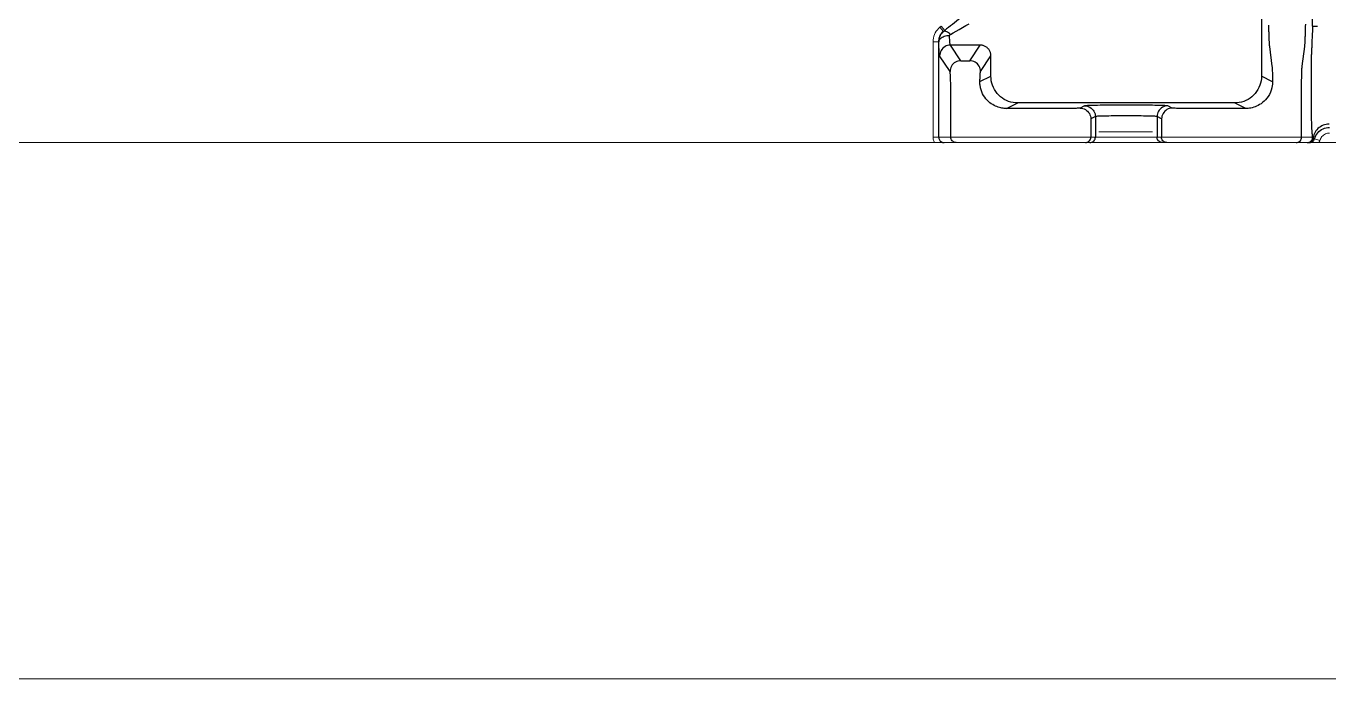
# Model space of a CAD drawing. Header units: millimetres. Extents: x 100 to 1590, y 100 to 694.
# Drawn here: x 1475.901 to 1480.456, y 498.831 to 501.113 of the extents above; entities that cross this region are included whole.
import ezdxf

# ---------------------------------------------------------------- set-up
doc = ezdxf.new("R2010")
doc.units = ezdxf.units.MM
for name, color, linetype, lineweight in [('DTM_CURVE', 7, 'Continuous', 9), ('OUTLINE', 6, 'Continuous', 9), ('PAREDE', 7, 'Continuous', 9)]:
    doc.layers.add(name, color=color, linetype=linetype, lineweight=lineweight)

msp = doc.modelspace()

# ---------------------------------------------------------------- linework, layer by layer
at = {"color": 9, "linetype": 'Continuous'}
for p, q in [((1480.2197, 502.0892), (1480.2197, 500.9378)), ((1480.3986, 501.1125), (1480.3986, 502.0916)), ((1479.1083, 501.0942), (1479.1082, 501.0942)), ((1479.1083, 501.0942), (1479.1126, 501.0979)), ((1480.2444, 501.1162), (1480.2446, 501.1077)), ((1480.3741, 501.1116), (1480.3743, 501.1201)), ((1480.398, 501.0954), (1480.3974, 501.0845)), ((1480.3982, 501.0997), (1480.398, 501.0954)), ((1480.3984, 501.103), (1480.3982, 501.0997)), ((1480.3985, 501.1053), (1480.3984, 501.103)), ((1480.3986, 501.1098), (1480.3985, 501.1085)), ((1480.3985, 501.1085), (1480.3985, 501.1073)), ((1480.3985, 501.1073), (1480.3985, 501.1062)), ((1480.3986, 501.1125), (1480.3986, 501.1111)), ((1480.3986, 501.1111), (1480.3986, 501.1098)), ((1479.0914, 501.0582), (1479.0916, 501.0581)), ((1480.3956, 501.049), (1480.3955, 501.0452)), ((1480.3958, 501.0531), (1480.3956, 501.049)), ((1480.3959, 501.0574), (1480.3958, 501.0531)), ((1480.3961, 501.0618), (1480.3959, 501.0574)), ((1480.3964, 501.0663), (1480.3961, 501.0618)), ((1480.3966, 501.0706), (1480.3964, 501.0663)), ((1480.3969, 501.0765), (1480.3966, 501.0706)), ((1480.3973, 501.0831), (1480.3969, 501.0765)), ((1480.3974, 501.0845), (1480.3973, 501.0831)), ((1479.131, 500.9543), (1479.0946, 501.0088)), ((1479.2365, 501.0463), (1479.1321, 501.0463)), ((1479.1685, 500.9917), (1479.1321, 501.0463)), ((1479.2001, 500.9917), (1479.2365, 501.0463)), ((1479.2376, 500.9543), (1479.2739, 501.0087)), ((1479.2739, 500.9378), (1479.2739, 501.0087)), ((1480.2476, 501.0411), (1480.2565, 500.9722)), ((1480.3951, 501.0173), (1480.395, 501.0137)), ((1480.395, 500.8013), (1480.395, 501.0137)), ((1480.3952, 501.0311), (1480.3951, 501.0277)), ((1480.3951, 501.0277), (1480.3951, 501.0243)), ((1480.3951, 501.0243), (1480.3951, 501.0208)), ((1480.3951, 501.0208), (1480.3951, 501.0173)), ((1480.3953, 501.0379), (1480.3952, 501.0345)), ((1480.3952, 501.0345), (1480.3952, 501.0311)), ((1480.3954, 501.0415), (1480.3953, 501.0379)), ((1480.3955, 501.0452), (1480.3954, 501.0415)), ((1479.1685, 500.9917), (1479.2001, 500.9917)), ((1479.2355, 500.9186), (1479.2739, 500.9378)), ((1480.2584, 500.9185), (1480.2197, 500.9378)), ((1479.1335, 500.7243), (1479.1335, 500.8794)), ((1480.3601, 500.7243), (1480.3601, 500.8998)), ((1479.3289, 500.8247), (1479.3676, 500.8441)), ((1480.126, 500.8441), (1479.3676, 500.8441)), ((1479.6016, 500.834), (1479.5856, 500.826)), ((1479.908, 500.826), (1479.892, 500.834)), ((1480.1647, 500.8247), (1479.9772, 500.8247)), ((1480.1647, 500.8247), (1480.126, 500.8441)), ((1479.6391, 500.7965), (1479.6231, 500.7885)), ((1479.6231, 500.7885), (1479.6231, 500.7243)), ((1479.6391, 500.7965), (1479.6391, 500.7243)), ((1479.8546, 500.7965), (1479.8546, 500.7243)), ((1479.8705, 500.7885), (1479.8546, 500.7965)), ((1479.8705, 500.7885), (1479.8705, 500.7243)), ((1480.3951, 500.7946), (1480.395, 500.8013)), ((1480.3952, 500.788), (1480.3951, 500.7946)), ((1480.3952, 500.7831), (1480.3952, 500.788)), ((1480.3953, 500.7781), (1480.3952, 500.7831)), ((1480.3955, 500.773), (1480.3953, 500.7781)), ((1480.3956, 500.7679), (1480.3955, 500.773)), ((1480.3957, 500.7644), (1480.3956, 500.7679)), ((1480.3959, 500.7609), (1480.3957, 500.7644)), ((1480.396, 500.7572), (1480.3959, 500.7609)), ((1479.8893, 500.7056), (1479.886, 500.7059)), ((1480.3822, 500.7056), (1480.3852, 500.7058))]:
    msp.add_line(p, q, dxfattribs=at)
at = {"color": 7, "linetype": 'Continuous'}
for p, q in [((1479.1082, 501.0942), (1479.1126, 501.0979)), ((1479.0914, 500.7243), (1479.0914, 501.0582))]:
    msp.add_line(p, q, dxfattribs=at)
for points in [[(1479.1761, 501.1479), (1479.1686, 501.1417), (1479.1611, 501.1357), (1479.1538, 501.1299), (1479.1465, 501.1243), (1479.1393, 501.1188), (1479.1323, 501.1135), (1479.1255, 501.1083), (1479.119, 501.1031), (1479.1126, 501.0979)], [(1479.1082, 501.0942), (1479.1049, 501.0911), (1479.1018, 501.0877), (1479.0991, 501.0841), (1479.0968, 501.0802), (1479.0949, 501.076), (1479.0934, 501.0717), (1479.0923, 501.0673), (1479.0916, 501.0628), (1479.0914, 501.0582)], [(1480.4049, 500.7188), (1480.4071, 500.7245), (1480.4097, 500.73), (1480.4129, 500.735), (1480.4165, 500.7396), (1480.4205, 500.7438), (1480.425, 500.7475), (1480.4298, 500.7508), (1480.435, 500.7536), (1480.4405, 500.7558), (1480.4462, 500.7574), (1480.4521, 500.7584), (1480.458, 500.7587)], [(1479.0914, 500.7243), (1479.0915, 500.7218), (1479.092, 500.7194), (1479.0928, 500.7171), (1479.0939, 500.7149), (1479.0953, 500.7129), (1479.0969, 500.7111), (1479.0987, 500.7095), (1479.1007, 500.7081), (1479.1029, 500.707), (1479.1052, 500.7062), (1479.1076, 500.7057), (1479.1101, 500.7056)], [(1480.3869, 500.7056), (1480.389, 500.7057), (1480.3911, 500.706), (1480.3932, 500.7066), (1480.3951, 500.7074), (1480.3969, 500.7084), (1480.3986, 500.7096), (1480.4001, 500.7109), (1480.4014, 500.7123), (1480.4026, 500.7139), (1480.4035, 500.7155), (1480.4043, 500.7171), (1480.4049, 500.7188)]]:
    msp.add_lwpolyline(points, dxfattribs=at)
at = {"color": 9, "linetype": 'Continuous'}
for points in [[(1479.0916, 501.0581), (1479.0918, 501.0627), (1479.0925, 501.0672), (1479.0935, 501.0717), (1479.095, 501.076), (1479.097, 501.0801), (1479.0993, 501.084), (1479.1019, 501.0877), (1479.105, 501.0911), (1479.1083, 501.0942)], [(1479.1323, 501.084), (1479.1289, 501.0868), (1479.1257, 501.0892), (1479.1225, 501.0913), (1479.1194, 501.093), (1479.1166, 501.0942), (1479.1141, 501.0949), (1479.1118, 501.0951), (1479.1099, 501.0949), (1479.1083, 501.0942)], [(1479.1323, 501.084), (1479.1421, 501.0895), (1479.1524, 501.0953), (1479.1631, 501.1015), (1479.1744, 501.1078), (1479.1861, 501.1144), (1479.1984, 501.1212)], [(1480.2446, 501.1077), (1480.2448, 501.0993), (1480.2449, 501.0952), (1480.245, 501.0911), (1480.2451, 501.0871), (1480.2452, 501.0833), (1480.2453, 501.0795), (1480.2455, 501.0759), (1480.2456, 501.0724), (1480.2457, 501.069), (1480.2459, 501.0658), (1480.246, 501.0628), (1480.2462, 501.06), (1480.2463, 501.0573), (1480.2465, 501.0548), (1480.2466, 501.0525), (1480.2468, 501.0504), (1480.2469, 501.0484), (1480.247, 501.0466), (1480.2472, 501.045), (1480.2473, 501.0435), (1480.2474, 501.0422), (1480.2476, 501.0411)], [(1480.3621, 500.9722), (1480.371, 501.0411), (1480.3712, 501.0422), (1480.3713, 501.0435), (1480.3714, 501.0449), (1480.3716, 501.0465), (1480.3717, 501.0482), (1480.3718, 501.0501), (1480.372, 501.0522), (1480.3721, 501.0545), (1480.3723, 501.057), (1480.3724, 501.0596), (1480.3726, 501.0625), (1480.3727, 501.0654), (1480.3729, 501.0686), (1480.373, 501.0719), (1480.3731, 501.0754), (1480.3733, 501.079), (1480.3734, 501.0828), (1480.3735, 501.0866), (1480.3736, 501.0906), (1480.3737, 501.0947), (1480.3738, 501.0988), (1480.3739, 501.1031), (1480.374, 501.1073), (1480.3741, 501.1116)], [(1480.3985, 501.1062), (1480.3985, 501.1058), (1480.3985, 501.1053)], [(1480.3986, 501.1125), (1480.3993, 501.1125), (1480.4157, 501.1125)], [(1479.1291, 501.0791), (1479.1243, 501.0789), (1479.1195, 501.0783), (1479.115, 501.0774), (1479.1106, 501.0761), (1479.1066, 501.0746), (1479.103, 501.0728), (1479.0997, 501.0707), (1479.097, 501.0685), (1479.0948, 501.066), (1479.0931, 501.0635), (1479.092, 501.0608), (1479.0916, 501.0581)], [(1479.0946, 501.0088), (1479.0943, 501.0096), (1479.0941, 501.011), (1479.0938, 501.0131), (1479.0935, 501.0158), (1479.0932, 501.0192), (1479.0929, 501.0232), (1479.0927, 501.0278), (1479.0924, 501.033), (1479.0922, 501.0386), (1479.092, 501.0447), (1479.0918, 501.0512), (1479.0916, 501.0581)], [(1479.1291, 501.0791), (1479.1291, 501.0798), (1479.1292, 501.0804), (1479.1294, 501.081), (1479.1297, 501.0815), (1479.1301, 501.0821), (1479.1305, 501.0826), (1479.131, 501.0831), (1479.1316, 501.0836), (1479.1323, 501.084)], [(1479.1321, 501.0463), (1479.1318, 501.0468), (1479.1315, 501.0477), (1479.1312, 501.0491), (1479.1309, 501.051), (1479.1307, 501.0532), (1479.1304, 501.0559), (1479.1301, 501.0589), (1479.1299, 501.0623), (1479.1297, 501.0661), (1479.1295, 501.0701), (1479.1293, 501.0745), (1479.1291, 501.0791)], [(1479.1321, 501.0463), (1479.1272, 501.0459), (1479.1224, 501.045), (1479.1178, 501.0434), (1479.1134, 501.0412), (1479.1093, 501.0385), (1479.1057, 501.0353), (1479.1024, 501.0316), (1479.0997, 501.0275), (1479.0975, 501.0231), (1479.0959, 501.0185), (1479.095, 501.0137), (1479.0946, 501.0088)], [(1479.2739, 501.0087), (1479.2738, 501.0109), (1479.2736, 501.0132), (1479.2733, 501.0155), (1479.2728, 501.0179), (1479.2721, 501.0203), (1479.2712, 501.0227), (1479.2702, 501.0251), (1479.269, 501.0274), (1479.2676, 501.0297), (1479.2661, 501.0318), (1479.2644, 501.0339), (1479.2625, 501.0358), (1479.2606, 501.0375), (1479.2585, 501.0391), (1479.2564, 501.0406), (1479.2542, 501.0419), (1479.2519, 501.043), (1479.2496, 501.0439), (1479.2473, 501.0447), (1479.2451, 501.0453), (1479.2428, 501.0457), (1479.2406, 501.046), (1479.2385, 501.0462), (1479.2365, 501.0463)], [(1479.1685, 500.9917), (1479.1636, 500.9914), (1479.1588, 500.9904), (1479.1542, 500.9888), (1479.1498, 500.9867), (1479.1457, 500.9839), (1479.142, 500.9807), (1479.1388, 500.977), (1479.136, 500.973), (1479.1339, 500.9686), (1479.1323, 500.9639), (1479.1313, 500.9591), (1479.131, 500.9543)], [(1479.2376, 500.9543), (1479.2373, 500.9591), (1479.2363, 500.9639), (1479.2347, 500.9686), (1479.2326, 500.973), (1479.2298, 500.977), (1479.2266, 500.9807), (1479.2229, 500.9839), (1479.2188, 500.9867), (1479.2145, 500.9888), (1479.2098, 500.9904), (1479.205, 500.9914), (1479.2001, 500.9917)], [(1480.2565, 500.9722), (1480.2568, 500.9701), (1480.257, 500.9673), (1480.2572, 500.9641), (1480.2574, 500.9602), (1480.2576, 500.9558), (1480.2578, 500.9511), (1480.2579, 500.946), (1480.2581, 500.9406), (1480.2582, 500.9352), (1480.2583, 500.9297), (1480.2583, 500.9241), (1480.2584, 500.9185)], [(1480.3601, 500.8998), (1480.3601, 500.9064), (1480.3602, 500.9128), (1480.3602, 500.9191), (1480.3603, 500.9253), (1480.3604, 500.9314), (1480.3605, 500.9372), (1480.3606, 500.9428), (1480.3607, 500.948), (1480.3609, 500.9529), (1480.3611, 500.9573), (1480.3612, 500.9613), (1480.3614, 500.9648), (1480.3616, 500.9678), (1480.3618, 500.9703), (1480.3621, 500.9722)], [(1479.1335, 500.8794), (1479.1335, 500.8855), (1479.1335, 500.8915), (1479.1334, 500.8975), (1479.1333, 500.9035), (1479.1333, 500.9095), (1479.1332, 500.9153), (1479.1331, 500.9208), (1479.1329, 500.926), (1479.1328, 500.9309), (1479.1326, 500.9354), (1479.1324, 500.9395), (1479.1322, 500.9431), (1479.132, 500.9463), (1479.1318, 500.9489), (1479.1316, 500.951), (1479.1314, 500.9526), (1479.1312, 500.9537), (1479.131, 500.9543)], [(1479.2355, 500.9186), (1479.2356, 500.9214), (1479.2356, 500.9241), (1479.2357, 500.9267), (1479.2358, 500.9294), (1479.2359, 500.9319), (1479.236, 500.9344), (1479.2361, 500.9368), (1479.2362, 500.9391), (1479.2363, 500.9412), (1479.2364, 500.9432), (1479.2365, 500.9451), (1479.2366, 500.9468), (1479.2367, 500.9483), (1479.2368, 500.9496), (1479.2369, 500.9508), (1479.2371, 500.9517), (1479.2372, 500.9525), (1479.2373, 500.9532), (1479.2374, 500.9537), (1479.2375, 500.9541), (1479.2376, 500.9543)], [(1479.2394, 500.8905), (1479.2385, 500.8937), (1479.2377, 500.8969), (1479.237, 500.9), (1479.2364, 500.9032), (1479.236, 500.9064), (1479.2357, 500.9095), (1479.2355, 500.9126), (1479.2355, 500.9156), (1479.2355, 500.9186)], [(1479.3676, 500.8441), (1479.3594, 500.8444), (1479.3513, 500.8455), (1479.3433, 500.8473), (1479.3356, 500.8498), (1479.328, 500.8529), (1479.3208, 500.8567), (1479.3139, 500.8611), (1479.3074, 500.866), (1479.3013, 500.8716), (1479.2958, 500.8776), (1479.2909, 500.8841), (1479.2865, 500.891), (1479.2827, 500.8982), (1479.2796, 500.9058), (1479.2771, 500.9136), (1479.2753, 500.9215), (1479.2742, 500.9296), (1479.2739, 500.9378)], [(1480.2197, 500.9378), (1480.2194, 500.9296), (1480.2183, 500.9215), (1480.2165, 500.9136), (1480.2141, 500.9058), (1480.2109, 500.8982), (1480.2071, 500.891), (1480.2028, 500.8841), (1480.1978, 500.8776), (1480.1923, 500.8716), (1480.1862, 500.866), (1480.1797, 500.8611), (1480.1729, 500.8567), (1480.1656, 500.8529), (1480.1581, 500.8498), (1480.1503, 500.8473), (1480.1423, 500.8455), (1480.1342, 500.8444), (1480.126, 500.8441)], [(1480.2584, 500.9185), (1480.2584, 500.9162), (1480.2583, 500.9139), (1480.2582, 500.9117), (1480.2581, 500.9095), (1480.2578, 500.9073), (1480.2575, 500.9051)], [(1479.3289, 500.8247), (1479.3249, 500.8248), (1479.3208, 500.8251), (1479.3166, 500.8255), (1479.3124, 500.8262), (1479.308, 500.8271), (1479.3035, 500.8282), (1479.299, 500.8296), (1479.2944, 500.8313), (1479.2897, 500.8333), (1479.2849, 500.8357), (1479.2801, 500.8384), (1479.2753, 500.8415), (1479.2705, 500.8451), (1479.2658, 500.8491), (1479.2612, 500.8536), (1479.2567, 500.8586), (1479.2525, 500.8641), (1479.2485, 500.8701), (1479.245, 500.8765), (1479.2419, 500.8833), (1479.2394, 500.8905)], [(1480.2575, 500.9051), (1480.256, 500.8969), (1480.2537, 500.8889), (1480.2508, 500.8813), (1480.2473, 500.874), (1480.2432, 500.8672), (1480.2387, 500.8609), (1480.2339, 500.8552), (1480.2289, 500.8501), (1480.2237, 500.8456), (1480.2185, 500.8416), (1480.2132, 500.8382), (1480.2079, 500.8353), (1480.2027, 500.8328), (1480.1976, 500.8307), (1480.1926, 500.829), (1480.1877, 500.8276), (1480.1829, 500.8265), (1480.1782, 500.8257), (1480.1736, 500.8252), (1480.1691, 500.8248), (1480.1647, 500.8247)], [(1479.5856, 500.826), (1479.5852, 500.8259), (1479.5843, 500.8258), (1479.5829, 500.8257), (1479.5809, 500.8256), (1479.5784, 500.8255), (1479.5753, 500.8254), (1479.5717, 500.8253), (1479.5675, 500.8252), (1479.5629, 500.8251), (1479.5579, 500.825), (1479.5524, 500.825), (1479.5468, 500.8249), (1479.5408, 500.8249), (1479.5347, 500.8248), (1479.5286, 500.8248), (1479.5226, 500.8248), (1479.5166, 500.8247), (1479.3289, 500.8247)], [(1479.5856, 500.826), (1479.5905, 500.8257), (1479.5953, 500.8247), (1479.5999, 500.8231), (1479.6043, 500.821), (1479.6084, 500.8182), (1479.6121, 500.815), (1479.6153, 500.8113), (1479.618, 500.8073), (1479.6202, 500.8029), (1479.6218, 500.7982), (1479.6228, 500.7934), (1479.6231, 500.7885)], [(1479.892, 500.834), (1479.891, 500.8342), (1479.889, 500.8344), (1479.8859, 500.8346), (1479.8818, 500.8348), (1479.8767, 500.835), (1479.8707, 500.8352), (1479.8638, 500.8354), (1479.856, 500.8356), (1479.8475, 500.8357), (1479.8383, 500.8359), (1479.8284, 500.836), (1479.8179, 500.8361), (1479.8069, 500.8362), (1479.7954, 500.8363), (1479.7836, 500.8364), (1479.7716, 500.8364), (1479.7592, 500.8364), (1479.7469, 500.8364), (1479.7346, 500.8364), (1479.7222, 500.8364), (1479.7102, 500.8364), (1479.6984, 500.8363), (1479.6868, 500.8362), (1479.6758, 500.8361), (1479.6654, 500.836), (1479.6554, 500.8359), (1479.6462, 500.8357), (1479.6376, 500.8356), (1479.6298, 500.8354), (1479.6229, 500.8352), (1479.6169, 500.835), (1479.6118, 500.8348), (1479.6077, 500.8346), (1479.6046, 500.8344), (1479.6026, 500.8342), (1479.6016, 500.834)], [(1479.6016, 500.834), (1479.6065, 500.8337), (1479.6113, 500.8327), (1479.6159, 500.8311), (1479.6203, 500.829), (1479.6244, 500.8262), (1479.6281, 500.823), (1479.6313, 500.8193), (1479.634, 500.8152), (1479.6362, 500.8108), (1479.6378, 500.8062), (1479.6387, 500.8014), (1479.6391, 500.7965)], [(1479.892, 500.834), (1479.8871, 500.8337), (1479.8823, 500.8327), (1479.8777, 500.8311), (1479.8733, 500.829), (1479.8692, 500.8262), (1479.8655, 500.823), (1479.8623, 500.8193), (1479.8596, 500.8152), (1479.8574, 500.8108), (1479.8558, 500.8062), (1479.8549, 500.8014), (1479.8546, 500.7965)], [(1479.908, 500.826), (1479.9031, 500.8257), (1479.8983, 500.8247), (1479.8937, 500.8231), (1479.8893, 500.821), (1479.8852, 500.8182), (1479.8815, 500.815), (1479.8783, 500.8113), (1479.8756, 500.8073), (1479.8734, 500.8029), (1479.8718, 500.7982), (1479.8709, 500.7934), (1479.8705, 500.7885)], [(1479.9772, 500.8247), (1479.9713, 500.8248), (1479.9654, 500.8248), (1479.9594, 500.8248), (1479.9533, 500.8248), (1479.9474, 500.8249), (1479.9417, 500.825), (1479.9363, 500.825), (1479.9312, 500.8251), (1479.9265, 500.8252), (1479.9223, 500.8253), (1479.9186, 500.8254), (1479.9155, 500.8255), (1479.9129, 500.8256), (1479.9108, 500.8257), (1479.9093, 500.8258), (1479.9084, 500.8259), (1479.908, 500.826)], [(1479.8546, 500.7965), (1479.8538, 500.7967), (1479.8523, 500.7969), (1479.85, 500.7971), (1479.8469, 500.7974), (1479.8432, 500.7975), (1479.8387, 500.7977), (1479.8336, 500.7979), (1479.8278, 500.7981), (1479.8215, 500.7982), (1479.8146, 500.7984), (1479.8073, 500.7985), (1479.7995, 500.7986), (1479.7913, 500.7987), (1479.7828, 500.7988), (1479.7741, 500.7989), (1479.7651, 500.7989), (1479.756, 500.7989), (1479.7468, 500.7989), (1479.7377, 500.7989), (1479.7286, 500.7989), (1479.7196, 500.7989), (1479.7109, 500.7988), (1479.7024, 500.7987), (1479.6942, 500.7986), (1479.6864, 500.7985), (1479.6791, 500.7984), (1479.6722, 500.7982), (1479.6659, 500.7981), (1479.6601, 500.7979), (1479.655, 500.7977), (1479.6505, 500.7976), (1479.6467, 500.7974), (1479.6436, 500.7971), (1479.6413, 500.7969), (1479.6398, 500.7967), (1479.6391, 500.7965)], [(1480.3989, 500.7243), (1480.3988, 500.725), (1480.3987, 500.7257), (1480.3985, 500.7265), (1480.3984, 500.7273), (1480.3983, 500.7283), (1480.3982, 500.7293), (1480.398, 500.7305), (1480.3979, 500.7317), (1480.3978, 500.7331), (1480.3976, 500.7346), (1480.3974, 500.7362), (1480.3973, 500.7379), (1480.3971, 500.7397), (1480.397, 500.7416), (1480.3969, 500.7436), (1480.3967, 500.7455), (1480.3966, 500.7475), (1480.3965, 500.7495), (1480.3963, 500.7515), (1480.3962, 500.7534), (1480.396, 500.7572)], [(1480.4565, 500.7701), (1480.4511, 500.7698), (1480.4458, 500.769), (1480.4405, 500.7677), (1480.4354, 500.766), (1480.4305, 500.7637), (1480.4258, 500.761), (1480.4215, 500.7579), (1480.4174, 500.7544), (1480.4137, 500.7506), (1480.4104, 500.7464), (1480.4075, 500.742), (1480.4051, 500.7373), (1480.4032, 500.7324), (1480.4017, 500.7273), (1480.4008, 500.7222)], [(1479.1522, 500.7056), (1479.149, 500.7059), (1479.1458, 500.7067), (1479.1429, 500.7081), (1479.1402, 500.71), (1479.1379, 500.7123), (1479.136, 500.7149), (1479.1346, 500.7179), (1479.1338, 500.7211), (1479.1335, 500.7243)], [(1479.6043, 500.7056), (1479.6076, 500.7059), (1479.6107, 500.7067), (1479.6137, 500.7081), (1479.6164, 500.71), (1479.6187, 500.7123), (1479.6206, 500.7149), (1479.6219, 500.7179), (1479.6228, 500.7211), (1479.6231, 500.7243)], [(1479.6203, 500.7056), (1479.6236, 500.7059), (1479.6267, 500.7067), (1479.6297, 500.7081), (1479.6324, 500.71), (1479.6347, 500.7123), (1479.6365, 500.7149), (1479.6379, 500.7179), (1479.6388, 500.7211), (1479.6391, 500.7243)], [(1479.8733, 500.7056), (1479.87, 500.7059), (1479.8669, 500.7067), (1479.8639, 500.7081), (1479.8612, 500.71), (1479.8589, 500.7123), (1479.8571, 500.7149), (1479.8557, 500.7179), (1479.8548, 500.7211), (1479.8546, 500.7243)], [(1479.886, 500.7059), (1479.8829, 500.7067), (1479.8799, 500.7081), (1479.8772, 500.71), (1479.8749, 500.7123), (1479.873, 500.7149), (1479.8717, 500.7179), (1479.8708, 500.7211), (1479.8705, 500.7243)], [(1480.3414, 500.7056), (1480.3446, 500.7059), (1480.3478, 500.7067), (1480.3508, 500.7081), (1480.3534, 500.71), (1480.3557, 500.7123), (1480.3576, 500.7149), (1480.359, 500.7179), (1480.3598, 500.7211), (1480.3601, 500.7243)], [(1480.3801, 500.7056), (1480.3834, 500.7059), (1480.3865, 500.7067), (1480.3895, 500.7081), (1480.3922, 500.71), (1480.3945, 500.7123), (1480.3964, 500.7149), (1480.3977, 500.7179), (1480.3986, 500.7211), (1480.3989, 500.7243)], [(1480.3852, 500.7058), (1480.3881, 500.7065), (1480.3909, 500.7077), (1480.3935, 500.7094), (1480.3957, 500.7114), (1480.3976, 500.7137), (1480.3991, 500.7164), (1480.4002, 500.7192), (1480.4008, 500.7222)], [(1480.3989, 500.7243), (1480.3991, 500.724), (1480.3993, 500.7238), (1480.3995, 500.7235)], [(1480.3995, 500.7235), (1480.3999, 500.7231), (1480.4001, 500.7229), (1480.4003, 500.7227), (1480.4005, 500.7224), (1480.4008, 500.7222)], [(1480.4008, 500.7222), (1480.4013, 500.7216), (1480.4019, 500.7211), (1480.4025, 500.7205), (1480.4033, 500.72), (1480.4041, 500.7194), (1480.4049, 500.7188)]]:
    msp.add_lwpolyline(points, dxfattribs=at)
at = {"layer": 'DTM_CURVE', "color": 4, "linetype": 'Continuous'}
msp.add_line((1479.8389, 500.7431), (1479.6514, 500.7431), dxfattribs=at)
at = {"layer": 'OUTLINE'}
for p, q in [((1479.0956, 501.1093), (1479.1, 501.113)), ((1479.1082, 501.0942), (1479.0956, 501.1093)), ((1479.1126, 501.0979), (1479.1, 501.113)), ((1479.0914, 501.0582), (1479.0717, 501.0582)), ((1479.0717, 500.7243), (1479.0717, 501.0582)), ((1480.3989, 500.7243), (1479.0717, 500.7243)), ((1480.4205, 500.7056), (1479.0766, 500.7056)), ((1480.4049, 500.7188), (1480.4237, 500.7129))]:
    msp.add_line(p, q, dxfattribs=at)
for points in [[(1479.0717, 501.0582), (1479.072, 501.0647), (1479.073, 501.0711), (1479.0745, 501.0774), (1479.0767, 501.0835), (1479.0794, 501.0893), (1479.0827, 501.0949), (1479.0866, 501.1001), (1479.0909, 501.105), (1479.0956, 501.1093)], [(1480.458, 500.7391), (1480.4543, 500.7389), (1480.4506, 500.7382), (1480.447, 500.7373), (1480.4435, 500.7359), (1480.4401, 500.7341), (1480.437, 500.732), (1480.434, 500.7295), (1480.4313, 500.7267), (1480.4289, 500.7236), (1480.4268, 500.7203), (1480.4251, 500.7167), (1480.4237, 500.7129)], [(1479.0766, 500.7056), (1479.0751, 500.7085), (1479.0739, 500.7115), (1479.073, 500.7146), (1479.0723, 500.7178), (1479.0718, 500.7211), (1479.0717, 500.7243)], [(1480.4237, 500.7129), (1480.4233, 500.7116), (1480.4228, 500.7104), (1480.4223, 500.7091), (1480.4217, 500.7079), (1480.4212, 500.7067), (1480.4205, 500.7056)]]:
    msp.add_lwpolyline(points, dxfattribs=at)
at = {"layer": 'PAREDE'}
for p, q in [((1484.0901, 500.7056), (1472.8401, 500.7056)), ((1470.9651, 498.8306), (1548.7776, 498.8306))]:
    msp.add_line(p, q, dxfattribs=at)

doc.saveas('drawing.dxf')
